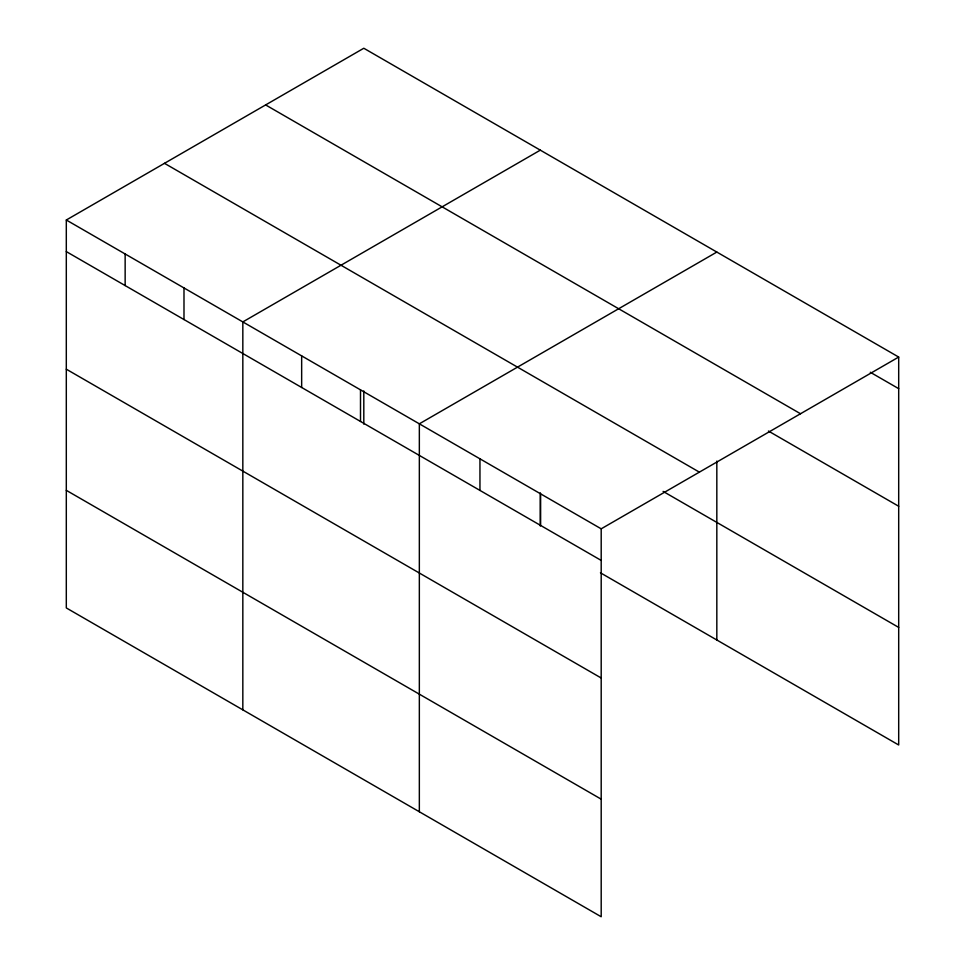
<?xml version="1.0" encoding="UTF-8"?>
<svg xmlns="http://www.w3.org/2000/svg" width="965" height="965" viewBox="0 0 965 965"><rect width="100%" height="100%" fill="white"/><g stroke="black" fill="none" stroke-linecap="round" stroke-linejoin="round"><path stroke-width="1.45" d="M601.195 678.009L601.195 528.82L66.308 220.008L66.308 607.938L601.195 916.75L601.195 678.009L66.308 369.197M66.308 220.008L363.805 48.25L898.692 357.062L898.692 744.992L600.435 572.8M540.316 150.154L242.83 321.912L242.83 709.842M716.826 252.07L419.341 423.816L419.341 811.758M601.195 528.82L898.692 357.062M870.309 372.273L898.692 388.654M265.628 104.932L800.516 413.744M768.417 431.041L898.692 506.251M164.484 163.326L699.372 472.138M663.1 491.39L898.692 627.407M66.308 251.6L601.195 560.412M66.308 490.341L601.195 799.165M716.826 461.089L716.826 640M540.581 493.815L540.581 525.418M540.316 492.862L540.316 526.034M479.955 458.821L479.955 490.413M363.805 390.958L363.805 424.118M360.5 389.848L360.5 421.452M301.659 355.88L301.659 387.484M183.989 287.944L183.989 319.536M125.148 253.976L125.148 285.568"/></g></svg>
